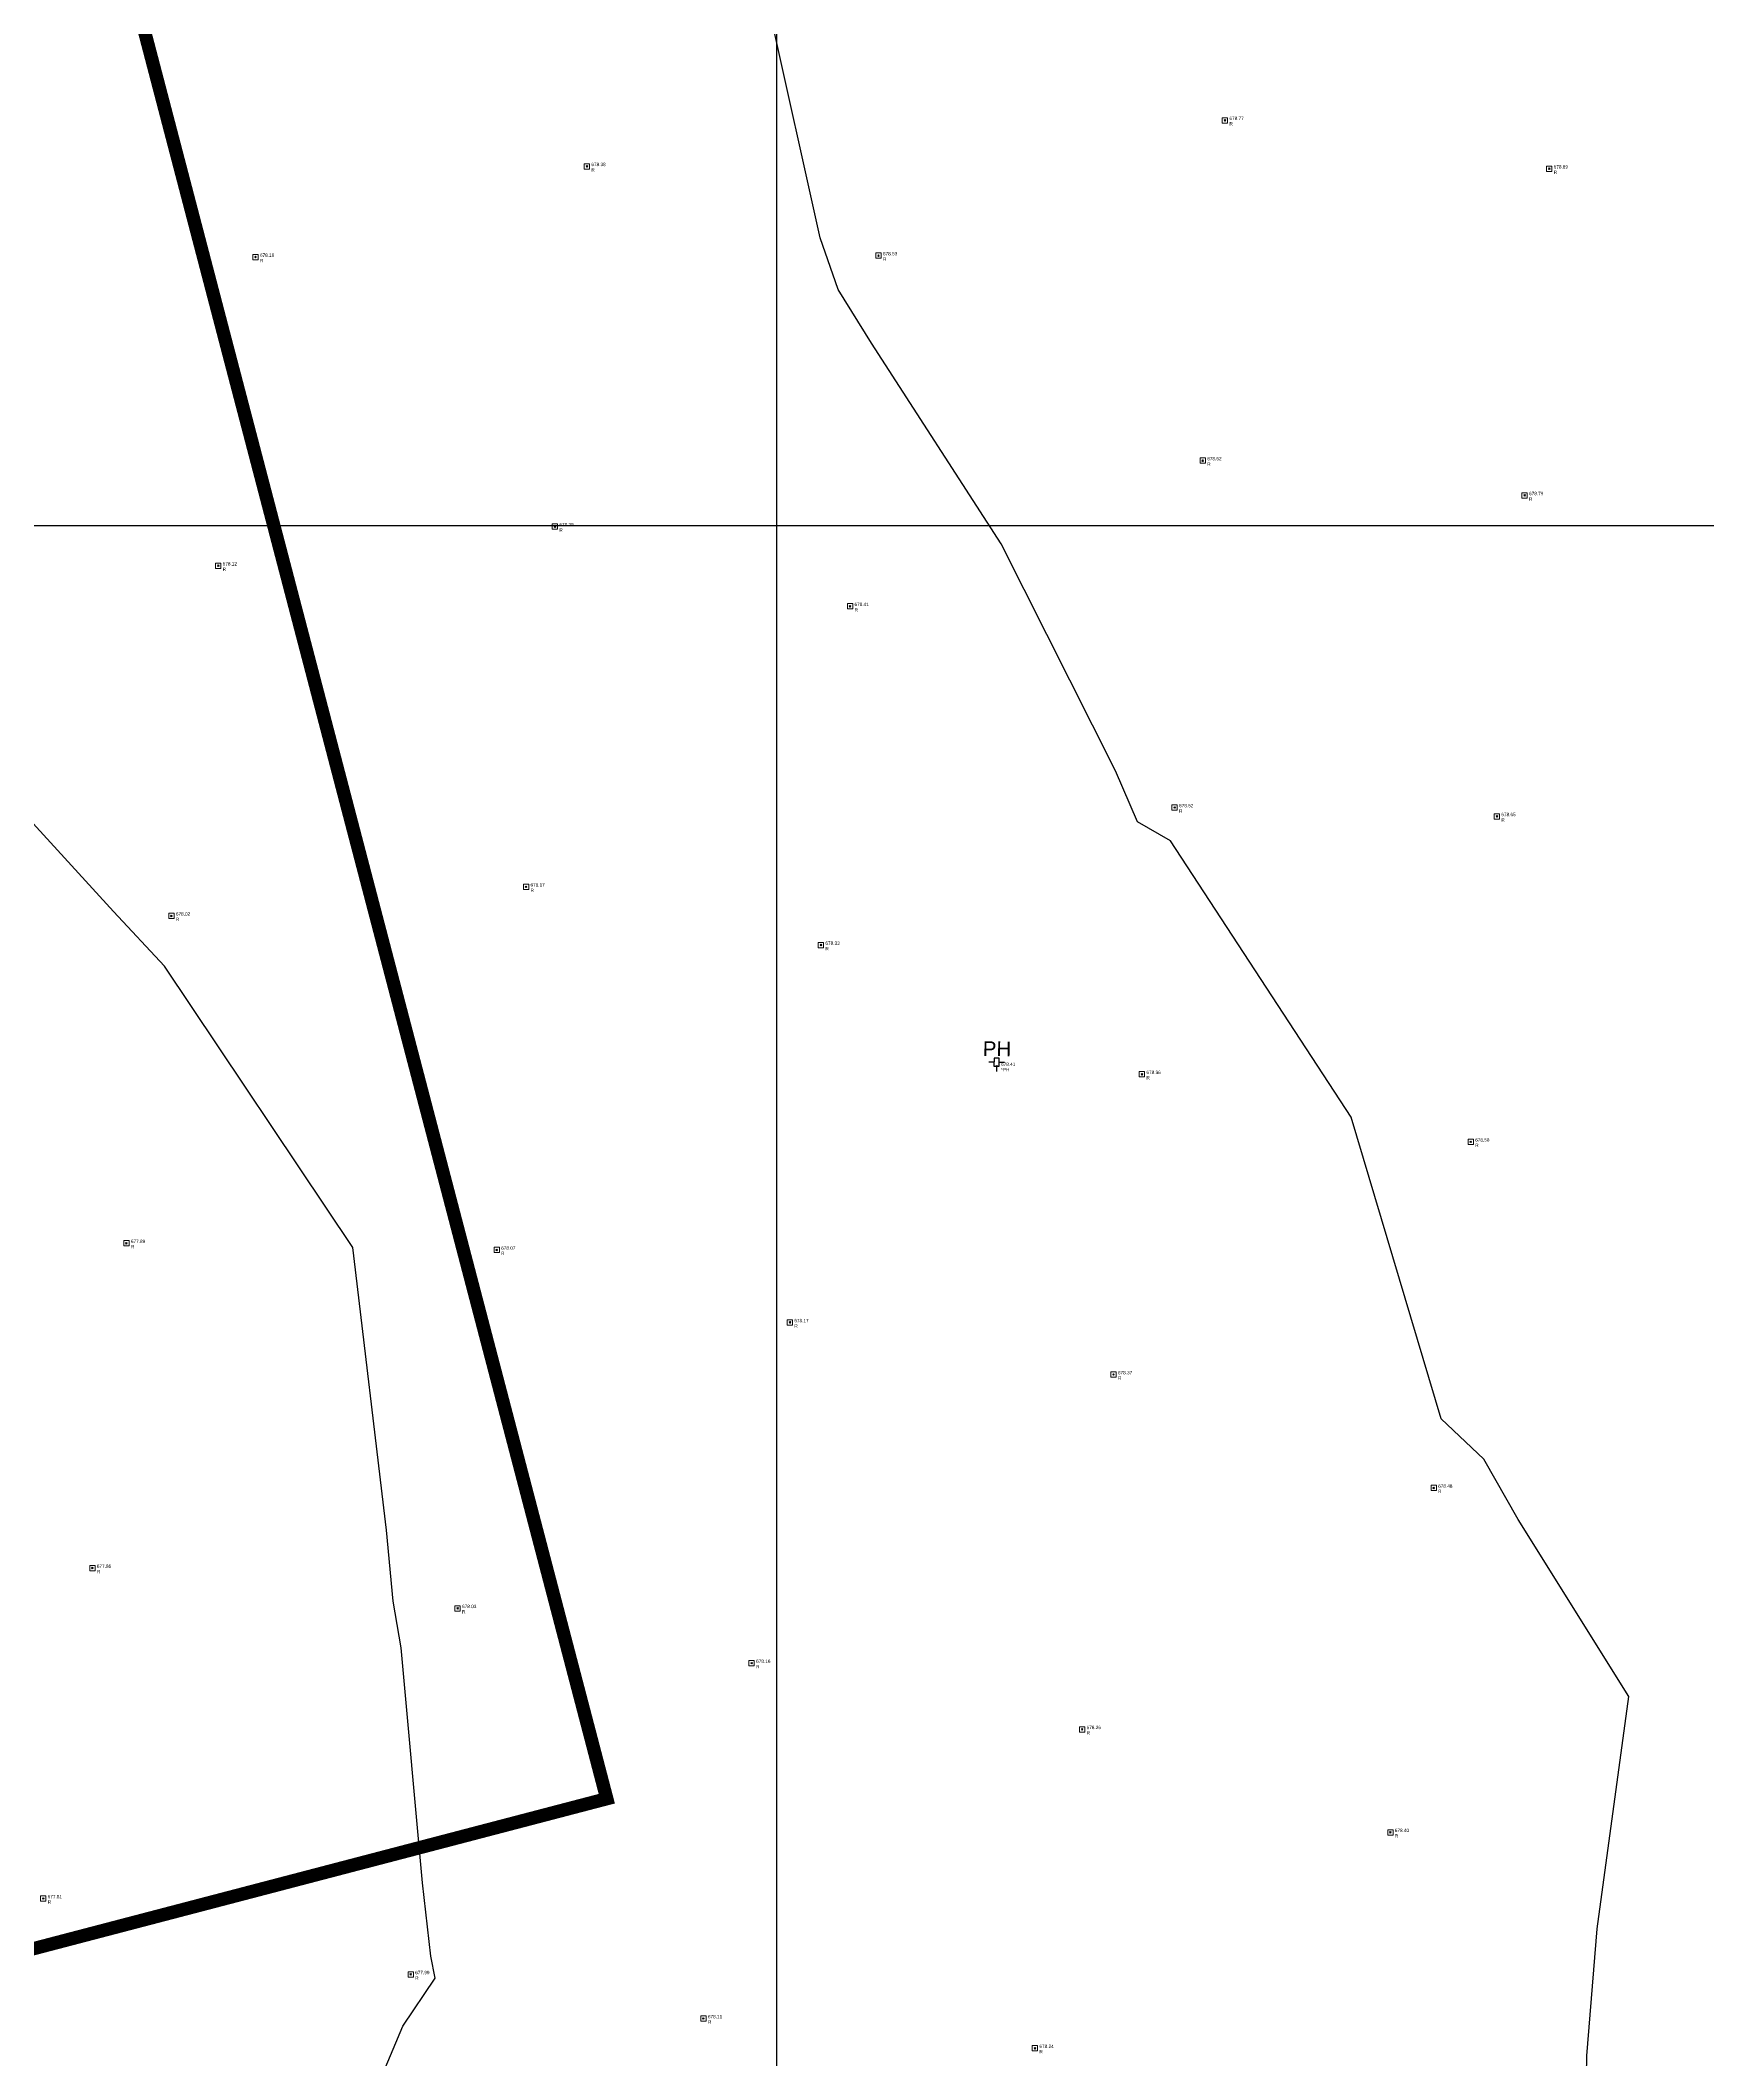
# Model space of a CAD drawing. Extents: x 350769 to 354978, y 6304672 to 6307963.
# Drawn here: x 352472.4 to 352534.9, y 6305642.5 to 6305718.2 of the extents above; entities that cross this region are included whole.
import ezdxf

# ---------------------------------------------------------------- set-up
doc = ezdxf.new("R2010")
doc.units = 0
doc.header["$PDMODE"] = 35
doc.header["$PDSIZE"] = 0.03
for name, pattern in [('4.0 - LO RECABARREN - DESNIVEL NUEVO$0$HIDDEN', [0.375, 0.25, -0.125]), ('CONTINUOS', [0]), ('DASHDOT', [1, 0.5, -0.25, 0, -0.25]), ('DASHED', [19.05, 12.7, -6.35])]:
    doc.linetypes.add(name, pattern=pattern)
doc.layers.get('0').update_dxf_attribs({"linetype": 'CONTINUOUS'})
doc.layers.get('Defpoints').update_dxf_attribs({"linetype": 'CONTINUOUS'})
for name, color, linetype in [('02_Geo ext_Acotamiento', 7, 'CONTINUOUS'), ('03_S2_Pav ext_Borde vereda', 7, 'CONTINUOUS'), ('1-coordenadas', 8, 'CONTINUOUS'), ('C-TINN', 5, 'CONTINUOUS'), ('C-TOPO-MINR', 8, 'CONTINUOUS'), ('V-NODE DIC 2005', 4, 'CONTINUOUS'), ('V-NODE-TEXT DIC 2005', 2, 'CONTINUOUS'), ('Z-PH', 253, 'CONTINUOUS')]:
    doc.layers.add(name, color=color, linetype=linetype)
doc.layers.add('0_ASD_LINEA OFICIAL', color=253, linetype='DASHDOT', lineweight=20)
doc.layers.add('0_ASD_TOPOGRAFIA_ELEMENTOS', color=9, linetype='CONTINUOS', lineweight=5, true_color=0xbdbdbd)
doc.styles.add('A', font='arial.ttf', dxfattribs={"height": 2})
doc.styles.add('ROMANS', font='romans.shx', dxfattribs={"width": 0.65})
doc.dimstyles.new('Principal', dxfattribs={"dimscale": 0, "dimtxt": 2, "dimasz": 2, "dimexe": 1, "dimexo": 1, "dimtad": 1, "dimrnd": 0.05, "dimzin": 1, "dimtxsty": 'ROMANS', "dimcen": 2.5, "dimclrt": 2, "dimaunit": 2, "dimadec": 0, "dimazin": 0, "dimtfac": 1, "dimtmove": 0, "dimatfit": 3, "dimfxl": 1, "dimfxlon": 1, "dimarcsym": 0})

# ---------------------------------------------------------------- blocks, each defined once
blk = doc.blocks.new('COORDENADAS')
at = {"layer": '1-coordenadas'}
for p, q in [((320, -900.625), (320, -0.625)), ((20, -500.625), (1420, -500.625))]:
    blk.add_line(p, q, dxfattribs=at)
blk = doc.blocks.new('*D1236')
at = {"layer": '02_Geo ext_Acotamiento', "color": 0, "lineweight": -2, "transparency": 16777216}
blk.add_line((352474.045, 6305972.496), (352473.119, 6305978.179), dxfattribs=at)
at = {"layer": '02_Geo ext_Acotamiento', "color": 0, "transparency": 16777216}
blk.add_solid([(352473.283, 6305978.206), (352472.954, 6305978.153), (352472.958, 6305979.166)], dxfattribs=at)
at = {"layer": 'Defpoints', "color": 0, "transparency": 16777216}
for p in [(352472.958, 6305979.166), (352596.042, 6305224.025)]:
    blk.add_point(p, dxfattribs=at)
at = {"layer": '02_Geo ext_Acotamiento', "color": 2, "transparency": 16777216, "insert": (352474.582, 6305974.845), "char_height": 1, "attachment_point": 5, "rotation": 279.25748, "style": 'ROMANS'}
blk.add_mtext('R765,10', dxfattribs=at)
blk = doc.blocks.new('A$C27410629')
at = {"layer": '0_ASD_LINEA OFICIAL', "ltscale": 8, "const_width": 0.5}
blk.add_lwpolyline([(268.161, 972.696), (289.656, 890.533), (266.437, 884.46), (116.663, 844.803)], dxfattribs=at)
blk = doc.blocks.new('PH')
at = {"layer": 'Z-PH'}
for p, q in [((-0.098, 0.148), (-0.295, 0.148)), ((-0.098, 0.295), (-0.098, 0)), ((0.098, 0.295), (-0.098, 0.295)), ((-0.098, 0), (-0.01, 0)), ((0.01, 0), (0.098, 0)), ((0.098, 0), (0.098, 0.295)), ((0.098, 0.148), (0.295, 0.148)), ((0, -0.01), (0, -0.197))]:
    blk.add_line(p, q, dxfattribs=at)
blk.add_circle((0, 0), 0.00984, dxfattribs=at)
at = {"layer": 'Z-PH', "style": 'A'}
blk.add_text('PH', height=0.55, dxfattribs=at).set_placement((-0.527, 0.377))
blk = doc.blocks.new('*U1327')
at = {"color": 0, "linetype": 'ByBlock', "lineweight": -2, "transparency": 16777216}
blk.add_point((0, 0), dxfattribs=at)
blk = doc.blocks.new('*U3146', base_point=(352490.64, 6305686.37))
at = {"layer": 'V-NODE-TEXT DIC 2005', "linetype": 'ByBlock', "char_height": 0.127}
for s, insert, attachment_point in [('678.17', (352490.807, 6305686.441), 4), ('R', (352490.807, 6305686.302), 1)]:
    blk.add_mtext(s, dxfattribs=dict(at, insert=insert, attachment_point=attachment_point))
blk = doc.blocks.new('*U3147', base_point=(352490.64, 6305686.37))
at = {"layer": 'V-NODE-TEXT DIC 2005', "color": 2, "lineweight": -2}
blk.add_blockref('*U3146', (352490.64, 6305686.37), dxfattribs=at)
blk = doc.blocks.new('*U3144', base_point=(352488.076, 6305659.311))
at = {"layer": 'V-NODE-TEXT DIC 2005', "linetype": 'ByBlock', "char_height": 0.127}
for s, insert, attachment_point in [('678.03', (352488.243, 6305659.382), 4), ('R', (352488.243, 6305659.243), 1)]:
    blk.add_mtext(s, dxfattribs=dict(at, insert=insert, attachment_point=attachment_point))
blk = doc.blocks.new('*U3145', base_point=(352488.076, 6305659.311))
at = {"layer": 'V-NODE-TEXT DIC 2005', "color": 2, "lineweight": -2}
blk.add_blockref('*U3144', (352488.076, 6305659.311), dxfattribs=at)
blk = doc.blocks.new('*U3138', base_point=(352492.921, 6305713.389))
at = {"layer": 'V-NODE-TEXT DIC 2005', "linetype": 'ByBlock', "char_height": 0.127}
for s, insert, attachment_point in [('678.38', (352493.088, 6305713.46), 4), ('R', (352493.088, 6305713.321), 1)]:
    blk.add_mtext(s, dxfattribs=dict(at, insert=insert, attachment_point=attachment_point))
blk = doc.blocks.new('*U3139', base_point=(352492.921, 6305713.389))
at = {"layer": 'V-NODE-TEXT DIC 2005', "color": 2, "lineweight": -2}
blk.add_blockref('*U3138', (352492.921, 6305713.389), dxfattribs=at)
blk = doc.blocks.new('*U3132', base_point=(352479.093, 6305698.411))
at = {"layer": 'V-NODE-TEXT DIC 2005', "linetype": 'ByBlock', "char_height": 0.127}
for s, insert, attachment_point in [('678.12', (352479.26, 6305698.482), 4), ('R', (352479.26, 6305698.343), 1)]:
    blk.add_mtext(s, dxfattribs=dict(at, insert=insert, attachment_point=attachment_point))
blk = doc.blocks.new('*U3133', base_point=(352479.093, 6305698.411))
at = {"layer": 'V-NODE-TEXT DIC 2005', "color": 2, "lineweight": -2}
blk.add_blockref('*U3132', (352479.093, 6305698.411), dxfattribs=at)
blk = doc.blocks.new('*U3130', base_point=(352489.54, 6305672.752))
at = {"layer": 'V-NODE-TEXT DIC 2005', "linetype": 'ByBlock', "char_height": 0.127}
for s, insert, attachment_point in [('678.07', (352489.707, 6305672.823), 4), ('R', (352489.707, 6305672.684), 1)]:
    blk.add_mtext(s, dxfattribs=dict(at, insert=insert, attachment_point=attachment_point))
blk = doc.blocks.new('*U3131', base_point=(352489.54, 6305672.752))
at = {"layer": 'V-NODE-TEXT DIC 2005', "color": 2, "lineweight": -2}
blk.add_blockref('*U3130', (352489.54, 6305672.752), dxfattribs=at)
blk = doc.blocks.new('*U3124', base_point=(352472.532, 6305648.428))
at = {"layer": 'V-NODE-TEXT DIC 2005', "linetype": 'ByBlock', "char_height": 0.127}
for s, insert, attachment_point in [('677.81', (352472.699, 6305648.499), 4), ('R', (352472.699, 6305648.36), 1)]:
    blk.add_mtext(s, dxfattribs=dict(at, insert=insert, attachment_point=attachment_point))
blk = doc.blocks.new('*U3125', base_point=(352472.532, 6305648.428))
at = {"layer": 'V-NODE-TEXT DIC 2005', "color": 2, "lineweight": -2}
blk.add_blockref('*U3124', (352472.532, 6305648.428), dxfattribs=at)
blk = doc.blocks.new('*U3122', base_point=(352477.339, 6305685.279))
at = {"layer": 'V-NODE-TEXT DIC 2005', "linetype": 'ByBlock', "char_height": 0.127}
for s, insert, attachment_point in [('678.02', (352477.506, 6305685.35), 4), ('R', (352477.506, 6305685.211), 1)]:
    blk.add_mtext(s, dxfattribs=dict(at, insert=insert, attachment_point=attachment_point))
blk = doc.blocks.new('*U3123', base_point=(352477.339, 6305685.279))
at = {"layer": 'V-NODE-TEXT DIC 2005', "color": 2, "lineweight": -2}
blk.add_blockref('*U3122', (352477.339, 6305685.279), dxfattribs=at)
blk = doc.blocks.new('*U3120', base_point=(352491.722, 6305699.881))
at = {"layer": 'V-NODE-TEXT DIC 2005', "linetype": 'ByBlock', "char_height": 0.127}
for s, insert, attachment_point in [('678.29', (352491.889, 6305699.952), 4), ('R', (352491.889, 6305699.813), 1)]:
    blk.add_mtext(s, dxfattribs=dict(at, insert=insert, attachment_point=attachment_point))
blk = doc.blocks.new('*U3121', base_point=(352491.722, 6305699.881))
at = {"layer": 'V-NODE-TEXT DIC 2005', "color": 2, "lineweight": -2}
blk.add_blockref('*U3120', (352491.722, 6305699.881), dxfattribs=at)
blk = doc.blocks.new('*U3118', base_point=(352474.376, 6305660.819))
at = {"layer": 'V-NODE-TEXT DIC 2005', "linetype": 'ByBlock', "char_height": 0.127}
for s, insert, attachment_point in [('677.86', (352474.543, 6305660.89), 4), ('R', (352474.543, 6305660.751), 1)]:
    blk.add_mtext(s, dxfattribs=dict(at, insert=insert, attachment_point=attachment_point))
blk = doc.blocks.new('*U3119', base_point=(352474.376, 6305660.819))
at = {"layer": 'V-NODE-TEXT DIC 2005', "color": 2, "lineweight": -2}
blk.add_blockref('*U3118', (352474.376, 6305660.819), dxfattribs=at)
blk = doc.blocks.new('*U3114', base_point=(352486.318, 6305645.582))
at = {"layer": 'V-NODE-TEXT DIC 2005', "linetype": 'ByBlock', "char_height": 0.127}
for s, insert, attachment_point in [('677.99', (352486.485, 6305645.653), 4), ('R', (352486.485, 6305645.514), 1)]:
    blk.add_mtext(s, dxfattribs=dict(at, insert=insert, attachment_point=attachment_point))
blk = doc.blocks.new('*U3115', base_point=(352486.318, 6305645.582))
at = {"layer": 'V-NODE-TEXT DIC 2005', "color": 2, "lineweight": -2}
blk.add_blockref('*U3114', (352486.318, 6305645.582), dxfattribs=at)
blk = doc.blocks.new('*U3106', base_point=(352475.652, 6305673.001))
at = {"layer": 'V-NODE-TEXT DIC 2005', "linetype": 'ByBlock', "char_height": 0.127}
for s, insert, attachment_point in [('677.89', (352475.819, 6305673.072), 4), ('R', (352475.819, 6305672.933), 1)]:
    blk.add_mtext(s, dxfattribs=dict(at, insert=insert, attachment_point=attachment_point))
blk = doc.blocks.new('*U3107', base_point=(352475.652, 6305673.001))
at = {"layer": 'V-NODE-TEXT DIC 2005', "color": 2, "lineweight": -2}
blk.add_blockref('*U3106', (352475.652, 6305673.001), dxfattribs=at)
blk = doc.blocks.new('*U3100', base_point=(352480.491, 6305709.986))
at = {"layer": 'V-NODE-TEXT DIC 2005', "linetype": 'ByBlock', "char_height": 0.127}
for s, insert, attachment_point in [('678.18', (352480.658, 6305710.057), 4), ('R', (352480.658, 6305709.918), 1)]:
    blk.add_mtext(s, dxfattribs=dict(at, insert=insert, attachment_point=attachment_point))
blk = doc.blocks.new('*U3101', base_point=(352480.491, 6305709.986))
at = {"layer": 'V-NODE-TEXT DIC 2005', "color": 2, "lineweight": -2}
blk.add_blockref('*U3100', (352480.491, 6305709.986), dxfattribs=at)
blk = doc.blocks.new('*U3098', base_point=(352528.097, 6305701.051))
at = {"layer": 'V-NODE-TEXT DIC 2005', "linetype": 'ByBlock', "char_height": 0.127}
for s, insert, attachment_point in [('678.79', (352528.264, 6305701.122), 4), ('R', (352528.264, 6305700.983), 1)]:
    blk.add_mtext(s, dxfattribs=dict(at, insert=insert, attachment_point=attachment_point))
blk = doc.blocks.new('*U3099', base_point=(352528.097, 6305701.051))
at = {"layer": 'V-NODE-TEXT DIC 2005', "color": 2, "lineweight": -2}
blk.add_blockref('*U3098', (352528.097, 6305701.051), dxfattribs=at)
blk = doc.blocks.new('*U3096', base_point=(352516.856, 6305715.117))
at = {"layer": 'V-NODE-TEXT DIC 2005', "linetype": 'ByBlock', "char_height": 0.127}
for s, insert, attachment_point in [('678.77', (352517.023, 6305715.188), 4), ('R', (352517.023, 6305715.049), 1)]:
    blk.add_mtext(s, dxfattribs=dict(at, insert=insert, attachment_point=attachment_point))
blk = doc.blocks.new('*U3097', base_point=(352516.856, 6305715.117))
at = {"layer": 'V-NODE-TEXT DIC 2005', "color": 2, "lineweight": -2}
blk.add_blockref('*U3096', (352516.856, 6305715.117), dxfattribs=at)
blk = doc.blocks.new('*U3034', base_point=(352503.86, 6305710.044))
at = {"layer": 'V-NODE-TEXT DIC 2005', "linetype": 'ByBlock', "char_height": 0.127}
for s, insert, attachment_point in [('678.53', (352504.027, 6305710.115), 4), ('R', (352504.027, 6305709.976), 1)]:
    blk.add_mtext(s, dxfattribs=dict(at, insert=insert, attachment_point=attachment_point))
blk = doc.blocks.new('*U3035', base_point=(352503.86, 6305710.044))
at = {"layer": 'V-NODE-TEXT DIC 2005', "color": 2, "lineweight": -2}
blk.add_blockref('*U3034', (352503.86, 6305710.044), dxfattribs=at)
blk = doc.blocks.new('*U3032', base_point=(352511.504, 6305654.773))
at = {"layer": 'V-NODE-TEXT DIC 2005', "linetype": 'ByBlock', "char_height": 0.127}
for s, insert, attachment_point in [('678.26', (352511.671, 6305654.844), 4), ('R', (352511.671, 6305654.705), 1)]:
    blk.add_mtext(s, dxfattribs=dict(at, insert=insert, attachment_point=attachment_point))
blk = doc.blocks.new('*U3033', base_point=(352511.504, 6305654.773))
at = {"layer": 'V-NODE-TEXT DIC 2005', "color": 2, "lineweight": -2}
blk.add_blockref('*U3032', (352511.504, 6305654.773), dxfattribs=at)
blk = doc.blocks.new('*U3024', base_point=(352509.733, 6305642.814))
at = {"layer": 'V-NODE-TEXT DIC 2005', "linetype": 'ByBlock', "char_height": 0.127}
for s, insert, attachment_point in [('678.24', (352509.9, 6305642.885), 4), ('R', (352509.9, 6305642.746), 1)]:
    blk.add_mtext(s, dxfattribs=dict(at, insert=insert, attachment_point=attachment_point))
blk = doc.blocks.new('*U3025', base_point=(352509.733, 6305642.814))
at = {"layer": 'V-NODE-TEXT DIC 2005', "color": 2, "lineweight": -2}
blk.add_blockref('*U3024', (352509.733, 6305642.814), dxfattribs=at)
blk = doc.blocks.new('*U3022', base_point=(352497.298, 6305643.93))
at = {"layer": 'V-NODE-TEXT DIC 2005', "linetype": 'ByBlock', "char_height": 0.127}
for s, insert, attachment_point in [('678.11', (352497.465, 6305644.001), 4), ('R', (352497.465, 6305643.862), 1)]:
    blk.add_mtext(s, dxfattribs=dict(at, insert=insert, attachment_point=attachment_point))
blk = doc.blocks.new('*U3023', base_point=(352497.298, 6305643.93))
at = {"layer": 'V-NODE-TEXT DIC 2005', "color": 2, "lineweight": -2}
blk.add_blockref('*U3022', (352497.298, 6305643.93), dxfattribs=at)
blk = doc.blocks.new('*U3018', base_point=(352512.677, 6305668.082))
at = {"layer": 'V-NODE-TEXT DIC 2005', "linetype": 'ByBlock', "char_height": 0.127}
for s, insert, attachment_point in [('678.37', (352512.844, 6305668.153), 4), ('R', (352512.844, 6305668.014), 1)]:
    blk.add_mtext(s, dxfattribs=dict(at, insert=insert, attachment_point=attachment_point))
blk = doc.blocks.new('*U3019', base_point=(352512.677, 6305668.082))
at = {"layer": 'V-NODE-TEXT DIC 2005', "color": 2, "lineweight": -2}
blk.add_blockref('*U3018', (352512.677, 6305668.082), dxfattribs=at)
blk = doc.blocks.new('*U3016', base_point=(352499.106, 6305657.256))
at = {"layer": 'V-NODE-TEXT DIC 2005', "linetype": 'ByBlock', "char_height": 0.127}
for s, insert, attachment_point in [('678.16', (352499.273, 6305657.327), 4), ('R', (352499.273, 6305657.188), 1)]:
    blk.add_mtext(s, dxfattribs=dict(at, insert=insert, attachment_point=attachment_point))
blk = doc.blocks.new('*U3017', base_point=(352499.106, 6305657.256))
at = {"layer": 'V-NODE-TEXT DIC 2005', "color": 2, "lineweight": -2}
blk.add_blockref('*U3016', (352499.106, 6305657.256), dxfattribs=at)
blk = doc.blocks.new('*U3012', base_point=(352500.538, 6305670.034))
at = {"layer": 'V-NODE-TEXT DIC 2005', "linetype": 'ByBlock', "char_height": 0.127}
for s, insert, attachment_point in [('678.17', (352500.705, 6305670.105), 4), ('R', (352500.705, 6305669.966), 1)]:
    blk.add_mtext(s, dxfattribs=dict(at, insert=insert, attachment_point=attachment_point))
blk = doc.blocks.new('*U3013', base_point=(352500.538, 6305670.034))
at = {"layer": 'V-NODE-TEXT DIC 2005', "color": 2, "lineweight": -2}
blk.add_blockref('*U3012', (352500.538, 6305670.034), dxfattribs=at)
blk = doc.blocks.new('*U3010', base_point=(352513.744, 6305679.341))
at = {"layer": 'V-NODE-TEXT DIC 2005', "linetype": 'ByBlock', "char_height": 0.127}
for s, insert, attachment_point in [('678.36', (352513.911, 6305679.412), 4), ('R', (352513.911, 6305679.273), 1)]:
    blk.add_mtext(s, dxfattribs=dict(at, insert=insert, attachment_point=attachment_point))
blk = doc.blocks.new('*U3011', base_point=(352513.744, 6305679.341))
at = {"layer": 'V-NODE-TEXT DIC 2005', "color": 2, "lineweight": -2}
blk.add_blockref('*U3010', (352513.744, 6305679.341), dxfattribs=at)
blk = doc.blocks.new('*U3008', base_point=(352501.702, 6305684.186))
at = {"layer": 'V-NODE-TEXT DIC 2005', "linetype": 'ByBlock', "char_height": 0.127}
for s, insert, attachment_point in [('678.33', (352501.869, 6305684.257), 4), ('R', (352501.869, 6305684.118), 1)]:
    blk.add_mtext(s, dxfattribs=dict(at, insert=insert, attachment_point=attachment_point))
blk = doc.blocks.new('*U3009', base_point=(352501.702, 6305684.186))
at = {"layer": 'V-NODE-TEXT DIC 2005', "color": 2, "lineweight": -2}
blk.add_blockref('*U3008', (352501.702, 6305684.186), dxfattribs=at)
blk = doc.blocks.new('*U3004', base_point=(352514.97, 6305689.347))
at = {"layer": 'V-NODE-TEXT DIC 2005', "linetype": 'ByBlock', "char_height": 0.127}
for s, insert, attachment_point in [('678.52', (352515.137, 6305689.418), 4), ('R', (352515.137, 6305689.279), 1)]:
    blk.add_mtext(s, dxfattribs=dict(at, insert=insert, attachment_point=attachment_point))
blk = doc.blocks.new('*U3005', base_point=(352514.97, 6305689.347))
at = {"layer": 'V-NODE-TEXT DIC 2005', "color": 2, "lineweight": -2}
blk.add_blockref('*U3004', (352514.97, 6305689.347), dxfattribs=at)
blk = doc.blocks.new('*U3002', base_point=(352502.793, 6305696.891))
at = {"layer": 'V-NODE-TEXT DIC 2005', "linetype": 'ByBlock', "char_height": 0.127}
for s, insert, attachment_point in [('678.41', (352502.96, 6305696.962), 4), ('R', (352502.96, 6305696.823), 1)]:
    blk.add_mtext(s, dxfattribs=dict(at, insert=insert, attachment_point=attachment_point))
blk = doc.blocks.new('*U3003', base_point=(352502.793, 6305696.891))
at = {"layer": 'V-NODE-TEXT DIC 2005', "color": 2, "lineweight": -2}
blk.add_blockref('*U3002', (352502.793, 6305696.891), dxfattribs=at)
blk = doc.blocks.new('*U3000', base_point=(352516.025, 6305702.359))
at = {"layer": 'V-NODE-TEXT DIC 2005', "linetype": 'ByBlock', "char_height": 0.127}
for s, insert, attachment_point in [('678.62', (352516.192, 6305702.43), 4), ('R', (352516.192, 6305702.291), 1)]:
    blk.add_mtext(s, dxfattribs=dict(at, insert=insert, attachment_point=attachment_point))
blk = doc.blocks.new('*U3001', base_point=(352516.025, 6305702.359))
at = {"layer": 'V-NODE-TEXT DIC 2005', "color": 2, "lineweight": -2}
blk.add_blockref('*U3000', (352516.025, 6305702.359), dxfattribs=at)
blk = doc.blocks.new('*U2980', base_point=(352529.019, 6305713.301))
at = {"layer": 'V-NODE-TEXT DIC 2005', "linetype": 'ByBlock', "char_height": 0.127}
for s, insert, attachment_point in [('678.89', (352529.186, 6305713.372), 4), ('R', (352529.186, 6305713.233), 1)]:
    blk.add_mtext(s, dxfattribs=dict(at, insert=insert, attachment_point=attachment_point))
blk = doc.blocks.new('*U2981', base_point=(352529.019, 6305713.301))
at = {"layer": 'V-NODE-TEXT DIC 2005', "color": 2, "lineweight": -2}
blk.add_blockref('*U2980', (352529.019, 6305713.301), dxfattribs=at)
blk = doc.blocks.new('*U2978', base_point=(352527.058, 6305689.013))
at = {"layer": 'V-NODE-TEXT DIC 2005', "linetype": 'ByBlock', "char_height": 0.127}
for s, insert, attachment_point in [('678.65', (352527.225, 6305689.084), 4), ('R', (352527.225, 6305688.945), 1)]:
    blk.add_mtext(s, dxfattribs=dict(at, insert=insert, attachment_point=attachment_point))
blk = doc.blocks.new('*U2979', base_point=(352527.058, 6305689.013))
at = {"layer": 'V-NODE-TEXT DIC 2005', "color": 2, "lineweight": -2}
blk.add_blockref('*U2978', (352527.058, 6305689.013), dxfattribs=at)
blk = doc.blocks.new('*U2970', base_point=(352526.077, 6305676.809))
at = {"layer": 'V-NODE-TEXT DIC 2005', "linetype": 'ByBlock', "char_height": 0.127}
for s, insert, attachment_point in [('678.58', (352526.244, 6305676.88), 4), ('R', (352526.244, 6305676.741), 1)]:
    blk.add_mtext(s, dxfattribs=dict(at, insert=insert, attachment_point=attachment_point))
blk = doc.blocks.new('*U2971', base_point=(352526.077, 6305676.809))
at = {"layer": 'V-NODE-TEXT DIC 2005', "color": 2, "lineweight": -2}
blk.add_blockref('*U2970', (352526.077, 6305676.809), dxfattribs=at)
blk = doc.blocks.new('*U2966', base_point=(352524.688, 6305663.828))
at = {"layer": 'V-NODE-TEXT DIC 2005', "linetype": 'ByBlock', "char_height": 0.127}
for s, insert, attachment_point in [('678.48', (352524.855, 6305663.899), 4), ('R', (352524.855, 6305663.76), 1)]:
    blk.add_mtext(s, dxfattribs=dict(at, insert=insert, attachment_point=attachment_point))
blk = doc.blocks.new('*U2967', base_point=(352524.688, 6305663.828))
at = {"layer": 'V-NODE-TEXT DIC 2005', "color": 2, "lineweight": -2}
blk.add_blockref('*U2966', (352524.688, 6305663.828), dxfattribs=at)
blk = doc.blocks.new('*U2962', base_point=(352523.064, 6305650.913))
at = {"layer": 'V-NODE-TEXT DIC 2005', "linetype": 'ByBlock', "char_height": 0.127}
for s, insert, attachment_point in [('678.40', (352523.231, 6305650.984), 4), ('R', (352523.231, 6305650.845), 1)]:
    blk.add_mtext(s, dxfattribs=dict(at, insert=insert, attachment_point=attachment_point))
blk = doc.blocks.new('*U2963', base_point=(352523.064, 6305650.913))
at = {"layer": 'V-NODE-TEXT DIC 2005', "color": 2, "lineweight": -2}
blk.add_blockref('*U2962', (352523.064, 6305650.913), dxfattribs=at)
blk = doc.blocks.new('*U1458', base_point=(352508.291, 6305679.646))
at = {"layer": 'V-NODE-TEXT DIC 2005', "linetype": 'ByBlock', "char_height": 0.127}
for s, insert, attachment_point in [('*PH', (352508.458, 6305679.578), 1), ('678.41', (352508.458, 6305679.717), 4)]:
    blk.add_mtext(s, dxfattribs=dict(at, insert=insert, attachment_point=attachment_point))
blk = doc.blocks.new('*U1459', base_point=(352508.291, 6305679.646))
at = {"layer": 'V-NODE-TEXT DIC 2005', "color": 2, "lineweight": -2}
blk.add_blockref('*U1458', (352508.291, 6305679.646), dxfattribs=at)
blk = doc.blocks.new('TOPOGRAFIA')
at = {"layer": '1-coordenadas', "color": 9, "linetype": '4.0 - LO RECABARREN - DESNIVEL NUEVO$0$HIDDEN', "lineweight": 0, "ltscale": 50, "true_color": 0xbdbdbd}
for p, q in [((390500, 6302300), (390500, 6303200)), ((390200, 6302700), (390900, 6302700))]:
    blk.add_line(p, q, dxfattribs=at)
at = {"layer": 'C-TINN', "color": 9, "linetype": 'Continuous', "lineweight": 0, "true_color": 0xbdbdbd}
for points, elevation in [([(390516.706, 6302715.09), (390516.706, 6302715.29), (390516.906, 6302715.29), (390516.906, 6302715.09), (390516.706, 6302715.09)], 678.77), ([(390492.772, 6302713.364), (390492.772, 6302713.564), (390492.972, 6302713.564), (390492.972, 6302713.364), (390492.772, 6302713.364)], 678.38), ([(390528.869, 6302713.274), (390528.869, 6302713.474), (390529.069, 6302713.474), (390529.069, 6302713.274), (390528.869, 6302713.274)], 678.89), ([(390480.341, 6302709.961), (390480.341, 6302710.161), (390480.541, 6302710.161), (390480.541, 6302709.961), (390480.341, 6302709.961)], 678.18), ([(390503.71, 6302710.018), (390503.71, 6302710.218), (390503.91, 6302710.218), (390503.91, 6302710.018), (390503.71, 6302710.018)], 678.53), ([(390515.874, 6302702.332), (390515.874, 6302702.532), (390516.074, 6302702.532), (390516.074, 6302702.332), (390515.874, 6302702.332)], 678.62), ([(390527.946, 6302701.024), (390527.946, 6302701.224), (390528.146, 6302701.224), (390528.146, 6302701.024), (390527.946, 6302701.024)], 678.79), ([(390491.572, 6302699.857), (390491.572, 6302700.057), (390491.772, 6302700.057), (390491.772, 6302699.857), (390491.572, 6302699.857)], 678.29), ([(390478.942, 6302698.387), (390478.942, 6302698.587), (390479.142, 6302698.587), (390479.142, 6302698.387), (390478.942, 6302698.387)], 678.12), ([(390502.642, 6302696.865), (390502.642, 6302697.065), (390502.842, 6302697.065), (390502.842, 6302696.865), (390502.642, 6302696.865)], 678.41), ([(390514.819, 6302689.32), (390514.819, 6302689.52), (390515.019, 6302689.52), (390515.019, 6302689.32), (390514.819, 6302689.32)], 678.52), ([(390526.907, 6302688.985), (390526.907, 6302689.185), (390527.107, 6302689.185), (390527.107, 6302688.985), (390526.907, 6302688.985)], 678.65), ([(390490.488, 6302686.345), (390490.488, 6302686.545), (390490.688, 6302686.545), (390490.688, 6302686.345), (390490.488, 6302686.345)], 678.17), ([(390477.187, 6302685.255), (390477.187, 6302685.455), (390477.387, 6302685.455), (390477.387, 6302685.255), (390477.187, 6302685.255)], 678.02), ([(390501.55, 6302684.161), (390501.55, 6302684.361), (390501.75, 6302684.361), (390501.75, 6302684.161), (390501.55, 6302684.161)], 678.33), ([(390513.592, 6302679.315), (390513.592, 6302679.515), (390513.792, 6302679.515), (390513.792, 6302679.315), (390513.592, 6302679.315)], 678.36), ([(390525.925, 6302676.781), (390525.925, 6302676.981), (390526.125, 6302676.981), (390526.125, 6302676.781), (390525.925, 6302676.781)], 678.58), ([(390475.5, 6302672.976), (390475.5, 6302673.176), (390475.7, 6302673.176), (390475.7, 6302672.976), (390475.5, 6302672.976)], 677.89), ([(390489.388, 6302672.727), (390489.388, 6302672.927), (390489.588, 6302672.927), (390489.588, 6302672.727), (390489.388, 6302672.727)], 678.07), ([(390500.385, 6302670.009), (390500.385, 6302670.209), (390500.585, 6302670.209), (390500.585, 6302670.009), (390500.385, 6302670.009)], 678.17), ([(390512.525, 6302668.055), (390512.525, 6302668.255), (390512.725, 6302668.255), (390512.725, 6302668.055), (390512.525, 6302668.055)], 678.37), ([(390524.536, 6302663.801), (390524.536, 6302664.001), (390524.736, 6302664.001), (390524.736, 6302663.801), (390524.536, 6302663.801)], 678.48), ([(390474.223, 6302660.795), (390474.223, 6302660.995), (390474.423, 6302660.995), (390474.423, 6302660.795), (390474.223, 6302660.795)], 677.86), ([(390487.922, 6302659.286), (390487.922, 6302659.486), (390488.122, 6302659.486), (390488.122, 6302659.286), (390487.922, 6302659.286)], 678.03), ([(390498.952, 6302657.231), (390498.952, 6302657.431), (390499.152, 6302657.431), (390499.152, 6302657.231), (390498.952, 6302657.231)], 678.16), ([(390511.351, 6302654.747), (390511.351, 6302654.947), (390511.551, 6302654.947), (390511.551, 6302654.747), (390511.351, 6302654.747)], 678.26), ([(390522.91, 6302650.886), (390522.91, 6302651.086), (390523.11, 6302651.086), (390523.11, 6302650.886), (390522.91, 6302650.886)], 678.4), ([(390472.378, 6302648.404), (390472.378, 6302648.604), (390472.578, 6302648.604), (390472.578, 6302648.404), (390472.378, 6302648.404)], 677.81), ([(390486.164, 6302645.558), (390486.164, 6302645.758), (390486.364, 6302645.758), (390486.364, 6302645.558), (390486.164, 6302645.558)], 677.99), ([(390497.144, 6302643.905), (390497.144, 6302644.105), (390497.344, 6302644.105), (390497.344, 6302643.905), (390497.144, 6302643.905)], 678.11), ([(390509.579, 6302642.788), (390509.579, 6302642.988), (390509.779, 6302642.988), (390509.779, 6302642.788), (390509.579, 6302642.788)], 678.24)]:
    blk.add_lwpolyline(points, dxfattribs=dict(at, elevation=elevation))
for p in [(390516.806, 6302715.19, 678.77), (390492.872, 6302713.464, 678.38), (390528.969, 6302713.374, 678.89), (390480.441, 6302710.061, 678.18), (390503.81, 6302710.118, 678.53), (390515.974, 6302702.432, 678.62), (390528.046, 6302701.124, 678.79), (390491.672, 6302699.957, 678.29), (390479.042, 6302698.487, 678.12), (390502.742, 6302696.965, 678.41), (390514.919, 6302689.42, 678.52), (390527.007, 6302689.085, 678.65), (390490.588, 6302686.445, 678.17), (390477.287, 6302685.355, 678.02), (390501.65, 6302684.261, 678.33), (390513.692, 6302679.415, 678.36), (390526.025, 6302676.881, 678.58), (390475.6, 6302673.076, 677.89), (390489.488, 6302672.827, 678.07), (390500.485, 6302670.109, 678.17), (390512.625, 6302668.155, 678.37), (390524.636, 6302663.901, 678.48), (390474.323, 6302660.895, 677.86), (390488.022, 6302659.386, 678.03), (390499.052, 6302657.331, 678.16), (390511.451, 6302654.847, 678.26), (390523.01, 6302650.986, 678.4), (390472.478, 6302648.504, 677.81), (390486.264, 6302645.658, 677.99), (390497.244, 6302644.005, 678.11), (390509.679, 6302642.888, 678.24)]:
    blk.add_point(p, dxfattribs=at)
at = {"layer": 'C-TOPO-MINR', "color": 9, "linetype": 'Continuous', "lineweight": -3, "true_color": 0xbdbdbd}
for points, elevation in [([(390530.236, 6302633.862), (390530.375, 6302642.6), (390530.773, 6302647.361), (390531.956, 6302656.086), (390527.808, 6302662.712), (390526.517, 6302664.98), (390524.914, 6302666.497), (390521.54, 6302677.803), (390514.765, 6302688.169), (390513.522, 6302688.877), (390512.705, 6302690.792), (390508.413, 6302699.308), (390503.543, 6302706.83), (390502.293, 6302708.848), (390501.622, 6302710.787), (390499.756, 6302719.16)], 678.5), ([(390481.443, 6302632.959), (390485.969, 6302643.72), (390487.179, 6302645.52), (390487.016, 6302646.344), (390486.704, 6302649.09), (390485.903, 6302657.902), (390485.605, 6302659.653), (390485.36, 6302662.32), (390484.087, 6302672.924), (390477.028, 6302683.466), (390475.112, 6302685.517), (390465.526, 6302696.007), (390464.338, 6302698.272), (390463.912, 6302700.151), (390461.558, 6302709.592), (390459.738, 6302717.729), (390460.79, 6302722.529)], 678)]:
    blk.add_lwpolyline(points, dxfattribs=dict(at, elevation=elevation))
at = {"layer": 'V-NODE DIC 2005', "color": 9, "lineweight": 0, "true_color": 0xbdbdbd, "rotation": 359.9963883938062}
for p in [(390516.807, 6302715.19), (390492.872, 6302713.464), (390528.97, 6302713.374), (390480.442, 6302710.062), (390503.811, 6302710.118), (390515.975, 6302702.432), (390528.047, 6302701.124), (390491.672, 6302699.956), (390479.043, 6302698.487), (390502.743, 6302696.965), (390514.919, 6302689.42), (390527.007, 6302689.086), (390490.589, 6302686.445), (390477.288, 6302685.355), (390501.651, 6302684.26), (390508.24, 6302679.72), (390513.693, 6302679.414), (390526.025, 6302676.882), (390475.6, 6302673.077), (390489.488, 6302672.827), (390500.486, 6302670.108), (390512.625, 6302668.156), (390524.636, 6302663.901), (390474.323, 6302660.895), (390488.023, 6302659.386), (390499.053, 6302657.33), (390511.451, 6302654.847), (390523.011, 6302650.986), (390472.479, 6302648.504), (390486.264, 6302645.657), (390497.244, 6302644.005), (390509.679, 6302642.888)]:
    blk.add_blockref('*U1327', p, dxfattribs=at)
at = {"layer": 'V-NODE-TEXT DIC 2005', "color": 9, "lineweight": 0, "true_color": 0xbdbdbd, "rotation": 359.9963883938062}
for name, p in [('*U3097', (390516.807, 6302715.19)), ('*U3139', (390492.872, 6302713.464)), ('*U2981', (390528.97, 6302713.374)), ('*U3101', (390480.442, 6302710.062)), ('*U3035', (390503.811, 6302710.118)), ('*U3001', (390515.975, 6302702.432)), ('*U3099', (390528.047, 6302701.124)), ('*U3121', (390491.672, 6302699.956)), ('*U3133', (390479.043, 6302698.487)), ('*U3003', (390502.743, 6302696.965)), ('*U3005', (390514.919, 6302689.42)), ('*U2979', (390527.007, 6302689.086)), ('*U3147', (390490.589, 6302686.445)), ('*U3123', (390477.288, 6302685.355)), ('*U3009', (390501.651, 6302684.26)), ('*U1459', (390508.24, 6302679.72)), ('*U3011', (390513.693, 6302679.414)), ('*U2971', (390526.025, 6302676.882)), ('*U3107', (390475.6, 6302673.077)), ('*U3131', (390489.488, 6302672.827)), ('*U3013', (390500.486, 6302670.108)), ('*U3019', (390512.625, 6302668.156)), ('*U2967', (390524.636, 6302663.901)), ('*U3119', (390474.323, 6302660.895)), ('*U3145', (390488.023, 6302659.386)), ('*U3017', (390499.053, 6302657.33)), ('*U3033', (390511.451, 6302654.847)), ('*U2963', (390523.011, 6302650.986)), ('*U3125', (390472.479, 6302648.504)), ('*U3115', (390486.264, 6302645.657)), ('*U3023', (390497.244, 6302644.005)), ('*U3025', (390509.679, 6302642.888))]:
    blk.add_blockref(name, p, dxfattribs=at)
at = {"layer": 'Z-PH', "color": 9, "lineweight": 0, "true_color": 0xbdbdbd, "rotation": 359.090101839884}
blk.add_blockref('PH', (390508.24, 6302679.72), dxfattribs=at)

msp = doc.modelspace()

# ---------------------------------------------------------------- block references
at = {"color": 252, "linetype": 'DASHED'}
msp.add_blockref('COORDENADAS', (352180, 6306200.625), dxfattribs=at)
at = {"layer": '03_S2_Pav ext_Borde vereda', "linetype": 'Continuous'}
msp.add_blockref('A$C27410629', (352203.962, 6304761.714), dxfattribs=at)

# ---------------------------------------------------------------- dimensions: what is measured, and where the dimension line sits
at = {"layer": '02_Geo ext_Acotamiento'}
dim = msp.add_radius_dim(center=(352596.042, 6305224.025), mpoint=(352472.958, 6305979.166), dimstyle='Principal', override={"dimscale": 0, "dimaunit": 0, "dimfxl": 0.22, "dimarcsym": 1}, dxfattribs=at)
dim.commit()
dim.dimension.update_dxf_attribs({"geometry": '*D1236', "text_midpoint": (352473.686, 6305974.698), "dimtype": 164})

# ---------------------------------------------------------------- next in the draw order: block references
at = {"layer": '0_ASD_TOPOGRAFIA_ELEMENTOS', "color": 30, "true_color": 0xf26507}
msp.add_blockref('TOPOGRAFIA', (-38000, 3000), dxfattribs=at)

doc.saveas('drawing.dxf')
